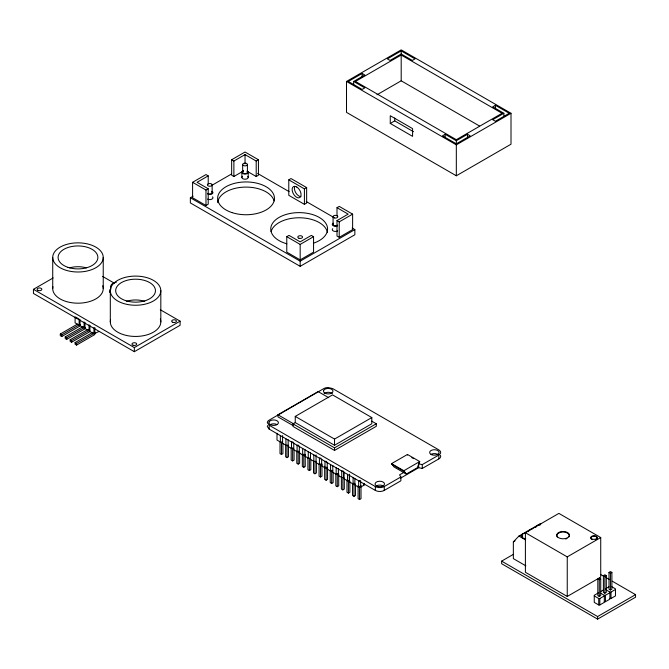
<?xml version="1.0" encoding="UTF-8"?>
<svg xmlns="http://www.w3.org/2000/svg" width="669" height="669" viewBox="0 0 669 669"><rect width="100%" height="100%" fill="white"/><g stroke="black" fill="none" stroke-linecap="round" stroke-linejoin="round"><path stroke-width="1" d="M391.566 463.634L394.041 466.97L406.317 474.062L417.255 467.748L419.731 461.551L407.454 454.46L391.566 463.634L403.842 470.725L419.731 461.551M403.842 470.725L406.317 474.062M407.413 455.079L407.454 454.46M405.33 473.485L405.414 473.033M349.536 474.229L349.536 480.676L347.529 480.802L343.732 478.611L343.958 471.929M355.097 483.879L353.09 484.013L349.31 481.831L349.536 480.676M354.871 478.603L354.871 485.042L358.668 487.233L360.675 487.107L364.028 485.167L364.245 484.013M80.564 324.549L79.594 326.221L61.74 336.532L60.294 335.696L60.294 334.023L77.253 324.231M85.507 327.4L84.537 329.073L66.683 339.384L65.228 338.547L65.228 336.875L83.081 326.564M95.383 333.103L94.413 334.776L76.559 345.087L75.104 344.251L75.104 342.578L92.966 332.267M525.842 565.84L513.349 558.623L513.349 541.865L518.927 536.07L540.803 523.442L539.406 524.889M346.509 81.451L401.191 49.874L511.007 113.278L511.007 144.203L456.325 175.78L346.509 112.375L346.509 81.451L456.325 144.847L511.007 113.278M353.65 81.451L364.814 75.003L362.13 73.456L348.298 81.451L362.13 89.437L364.814 87.89L353.65 81.451L353.65 85.573M401.191 50.911L387.359 58.897L390.035 60.444L401.191 53.997L412.355 60.444L415.031 58.897L401.191 50.911L401.191 80.807L479.564 126.048M208.21 175.863L197.054 182.303L208.21 188.75L208.21 204.212L205.977 205.5L192.588 197.765L192.588 182.303L205.977 174.576L208.21 175.863L208.21 184.109M243.324 171.055L233.882 176.507L231.65 175.219L231.65 159.749L245.038 152.022L258.435 159.749L258.435 175.219L256.202 176.507L247.614 171.548M231.65 159.749L233.882 161.045L245.038 154.598L256.202 161.045L258.435 159.749M352.153 228.037L354.854 229.601L354.854 234.752L300.172 266.329L190.356 202.924L190.356 197.765L193.04 196.218M211.872 185.346L231.591 173.957M160.276 309.714L180.095 321.153L180.095 325.276L134.335 351.693L33.45 293.448L33.45 289.317L53.186 277.928M192.588 182.303L205.977 190.038L208.21 188.75M376.973 94.789L401.191 80.807M288.791 179.852L291.023 178.564L306.645 187.588L306.645 203.05L304.412 204.338L288.791 195.323L288.791 179.852L304.412 188.875L306.645 187.588M390.261 123.456L412.581 136.342L412.581 128.615L390.261 115.729L390.261 123.456L394.718 120.88L413.467 131.709M60.294 334.023L61.74 334.86L79.594 324.549M65.228 336.875L66.683 337.711L84.537 327.4M89.47 331.924L71.616 342.235L70.17 341.399L70.17 339.727L88.024 329.416M70.17 339.727L71.616 340.563L89.47 330.252M75.104 342.578L76.559 343.414L94.413 333.103M89.922 325.31L89.922 331.49L93.969 333.831L98.903 331.49M445.169 134.285L442.485 135.832L456.325 143.818L470.165 135.832L467.489 134.285L456.325 140.724L445.169 134.285L445.169 137.379M503.866 113.278L492.71 119.718L495.386 121.265L509.226 113.278L495.386 105.292L492.71 106.831L503.866 113.278L503.866 116.373M286.775 236.684L289.008 235.396L300.172 241.844L311.328 235.396L313.56 236.684L313.56 252.146L300.172 259.881L286.775 252.146L286.775 236.684L300.172 244.419L313.56 236.684M337 207.691L339.233 206.403L352.622 214.13L352.622 229.601L339.233 237.328L337 236.04L337 220.578L348.164 214.13L337 207.691L337 215.936M337 220.578L339.233 221.865L352.622 214.13M33.45 289.317L134.335 347.571L180.095 321.153M190.356 197.765L300.172 261.169L354.854 229.601M293.055 425.576L277.953 416.854L277.953 414.797L318.135 391.599L328.696 397.695M295.255 422.591L295.255 416.402L332.526 394.886L371.813 417.565L371.813 423.753L334.533 445.27L295.255 422.591L293.022 423.878L293.022 426.454L334.533 450.421L376.279 426.329L376.279 423.753L371.763 421.144M280.018 441.465L280.018 453.615L281.465 454.452L282.92 453.615L282.92 443.488M285.646 444.718L285.646 456.868L287.001 457.646L288.448 456.81L288.448 445.671M291.174 447.912L291.174 460.063L292.629 460.899L294.076 460.063L294.076 449.936M295.255 416.402L334.533 439.081L371.813 417.565M296.785 451.149L296.785 463.299L298.182 464.102L299.628 463.266L299.628 452.127M293.022 423.878L334.533 447.845L376.279 423.753M302.338 454.351L302.338 466.502L303.785 467.338L305.24 466.502L305.24 454.351M307.916 457.571L307.916 469.722L309.371 470.558L310.817 469.722L310.817 459.603M313.502 460.799L313.502 472.95L314.948 473.786L316.404 472.95L316.404 462.823M319.08 464.018L319.08 476.169L320.526 477.005L321.981 476.169L321.981 464.018M324.657 466.226L324.657 479.389L326.112 480.225L327.559 479.389L327.559 468.25M330.235 470.458L330.235 482.608L331.69 483.444L333.137 482.608L333.137 472.49M335.821 473.685L335.821 485.836L337.268 486.672L338.723 485.836L338.723 473.685M341.399 476.905L341.399 489.056L342.846 489.892L344.301 489.056L344.301 478.929M346.968 480.125L346.968 492.267L348.424 493.112L349.87 492.267L349.87 481.136M352.546 483.344L352.546 495.495L354.001 496.331L355.448 495.495L355.448 484.356M403.641 472.515L399.535 474.881L400.873 476.947L400.873 480.81L384.257 490.41A6.314 3.646 0 0 1 375.326 490.41L269.189 429.13L267.341 426.554A6.314 3.646 0 0 1 267.558 425.609M358.107 485.535L358.107 498.706L359.562 499.542L361.009 498.706L361.009 485.535M400.405 478.243L418.685 467.698L422.256 468.467L438.831 458.901L438.831 455.037A6.314 3.646 0 0 0 438.831 449.877L332.694 388.605L328.228 387.535A6.314 3.646 0 0 0 323.763 388.605L269.189 420.107A6.314 3.646 0 0 0 267.341 422.691L269.189 425.267L375.326 486.539A6.314 3.646 0 0 0 384.257 486.539L400.873 476.947M418.685 467.698L418.685 463.826L422.256 464.604L438.831 455.037M525.399 532.716L558.883 513.391L600.729 537.55L600.729 577.113L567.245 596.447L525.399 572.279L525.399 532.716L567.245 556.884L600.729 537.55M513.349 541.865L515.097 540.861M612.227 581.177L635.55 594.641L635.55 597.216L597.601 619.126L501.625 563.708L501.625 561.132L513.374 554.35M603.405 575.633L604.86 574.796L606.306 575.633L606.306 592.383L604.86 593.219L603.405 592.383L603.405 575.633L604.86 576.469L606.306 575.633M608.991 572.413L610.437 571.569L611.892 572.413L611.892 589.163L610.437 589.999L608.991 589.163L608.991 572.413L610.437 573.249L611.892 572.413M599.282 579.689L600.729 578.852L600.729 595.602L599.282 596.447L597.827 595.602L597.827 578.852L599.282 579.689L599.282 596.447M598.722 592.709L594.256 595.285L594.256 602.368L598.722 604.952L599.834 604.952L604.299 602.368L604.299 595.285L600.729 593.219M600.729 591.547L603.405 589.999M605.42 588.837L608.991 586.78M594.256 595.928L598.722 598.504L599.834 598.504L604.299 595.928M604.299 595.285L605.42 595.285L609.885 592.709M605.42 589.481L609.885 592.065L610.998 592.065L615.463 589.481M604.299 601.724L605.42 601.724L609.885 599.148L609.885 592.065M609.885 598.504L610.998 598.504L615.463 595.928L615.463 588.837L611.892 586.78M501.625 561.132L597.601 616.55L635.55 594.641M360.675 480.66L358.668 480.785L358.668 487.233M75.104 316.755L75.104 322.943L80.046 325.276M80.046 319.606L80.046 325.786L84.98 328.128M84.98 322.458L84.98 328.638L89.922 330.979M277.008 433.269L277.008 440.085L280.353 442.017L282.586 442.017M292.997 442.017L291.508 442.017L291.508 448.464L293.741 448.464M282.586 435.578L282.586 443.304L285.931 445.236L288.163 445.236M298.583 445.236L297.095 445.236L297.095 451.684L299.327 451.684M299.327 446.156L299.327 452.972L302.672 454.903L304.905 454.903M304.905 449.384L304.905 456.191L308.25 458.123L310.483 458.123M320.903 458.123L319.414 458.123L319.414 464.57L321.647 464.57M310.483 452.604L310.483 459.411L313.836 461.351L316.061 461.351M326.48 461.351L324.992 461.351L324.992 467.79L327.225 467.79M327.225 462.271L327.225 469.078L330.57 471.009L332.802 471.009M343.214 471.009L341.725 471.009L341.725 477.449L343.958 477.449M332.802 465.49L332.802 472.297L336.156 474.237L338.389 474.237M540.703 524.764L540.502 524.747A4.733 2.735 0 0 0 535.769 527.481M525.717 538.612L524.697 538.537A4.733 2.735 0 0 1 521.343 536.605L521.184 535.894A4.733 2.735 0 0 1 524.697 533.26M257.64 173.472L289.15 191.66M306.251 201.536L333.254 217.124M102.625 276.422L114.34 283.188M411.803 457.613L413.551 458.625M600.57 574.445L604.157 576.511M605.947 577.548L609.534 579.622M599.282 578.016L600.729 578.852M518.927 536.07L525.625 539.933M391.608 464.211L403.884 471.294M277.953 414.797L293.8 423.945M75.915 317.223L78.34 318.62M291.508 448.464L288.163 446.524L288.163 439.717M297.095 451.684L293.741 449.752L293.741 442.937M319.414 464.57L316.061 462.639L316.061 454.903M324.992 467.79L321.647 465.858L321.647 459.043M341.725 477.449L338.389 475.525L338.389 468.71M597.191 538.068L597.082 537.592A3.153 1.823 0 0 0 594.448 536.262A3.153 1.823 0 0 0 591.304 537.157L590.986 537.592A3.153 1.823 0 0 0 590.878 538.068M109.883 291.676L110.092 292.587L109.883 290.639A8.446 4.875 0 0 1 110.168 289.376M610.998 592.065L610.998 598.504M610.437 573.249L610.437 589.999M605.42 595.285L605.42 601.724M604.86 576.469L604.86 593.219M599.834 598.504L599.834 604.952M598.722 598.504L598.722 604.952M597.601 616.55L597.601 619.126M567.245 556.884L567.245 596.447M522.573 533.962L522.573 538.085M495.386 105.292L495.386 108.378M467.489 134.285L467.489 138.408M456.325 140.724L456.325 143.818M456.325 144.847L456.325 175.78M422.256 464.604L422.256 468.467M394.718 117.978L394.718 120.88M384.257 486.539L384.257 490.41M375.326 486.539L375.326 490.41M364.028 483.327L364.028 485.167M362.13 73.456L362.13 77.579M360.675 481.58L360.675 487.107M359.562 486.38L359.562 499.542M354.001 483.169L354.001 496.331M353.09 477.566L353.09 484.013M349.31 475.391L349.31 481.831M348.424 480.961L348.424 493.112M347.529 474.354L347.529 480.802M343.732 472.163L343.732 478.611M342.846 477.741L342.846 489.892M339.233 221.865L339.233 237.328M337.268 473.51L337.268 486.672M336.156 467.79L336.156 474.237M334.533 439.081L334.533 445.27M334.533 447.845L334.533 450.421M333.07 216.714L333.07 224.441M331.69 470.282L331.69 483.444M330.57 464.57L330.57 471.009M326.112 467.062L326.112 480.225M320.526 463.843L320.526 477.005M314.948 461.635L314.948 473.786M313.836 454.903L313.836 461.351M309.371 458.416L309.371 470.558M308.25 451.684L308.25 458.123M304.412 188.875L304.412 204.338M303.785 454.176L303.785 467.338M302.672 448.464L302.672 454.903M300.172 244.419L300.172 259.881M300.172 261.169L300.172 266.329M298.182 450.939L298.182 464.102M292.629 447.737L292.629 460.899M287.001 445.495L287.001 457.646M285.931 438.797L285.931 445.236M281.465 442.301L281.465 454.452M280.353 435.578L280.353 442.017M269.189 425.267L269.189 429.13M256.202 161.045L256.202 176.507M248.199 172.251L248.199 177.41M247.405 164.524A2.367 1.363 0 0 1 243.859 165.703A2.367 1.363 0 0 1 243.859 163.336A2.367 1.363 0 0 1 247.405 164.524L247.405 172.251M245.038 154.598L245.038 163.88M242.671 164.524L242.671 172.251M241.885 172.251L241.885 177.41M233.882 161.045L233.882 176.507M212.14 184.878A2.367 1.363 0 0 1 208.586 186.066A2.367 1.363 0 0 1 208.586 183.699A2.367 1.363 0 0 1 212.14 184.878L212.14 192.613M205.977 190.038L205.977 205.5M160.819 290.672A25.255 14.576 0 0 1 122.937 303.3A25.255 14.576 0 0 1 122.937 278.045A25.255 14.576 0 0 1 160.819 290.672L160.819 321.856M134.335 347.571L134.335 351.693M110.837 289.284L110.678 286.516A7.652 4.415 0 0 1 116.347 282.251M110.31 290.672L110.31 321.856M103.235 257.423A25.255 14.576 0 0 1 65.353 270.05A25.255 14.576 0 0 1 65.353 244.804A25.255 14.576 0 0 1 103.235 257.423L103.235 288.615M94.856 327.643L94.856 333.831M93.969 327.643L93.969 333.831M89.027 324.791L89.027 330.979M84.093 321.94L84.093 328.128M79.151 319.088L79.151 325.276M76.559 343.414L76.559 345.087M71.616 340.563L71.616 342.235M66.683 337.711L66.683 339.384M61.74 334.86L61.74 336.532M52.726 257.423L52.726 288.615M102.742 285.763A25.255 14.576 0 0 1 78.808 303.182A25.255 14.576 0 0 1 52.943 286.708M160.334 319.013A25.255 14.576 0 0 1 136.392 336.432A25.255 14.576 0 0 1 110.527 319.958M69.66 267.859A18.306 10.57 0 0 1 86.293 267.859M126.416 301.368A18.306 10.57 0 0 1 144.721 301.368M286.834 243.792A28.407 16.399 0 0 1 276.523 219.114A28.407 16.399 0 0 1 320.468 218.169A28.407 16.399 0 0 1 313.368 243.223M337.669 230.889A3.153 1.823 0 0 1 333.513 231.048A3.153 1.823 0 0 1 332.702 228.689M247.773 176.499A3.153 1.823 0 0 1 245.038 179.233A3.153 1.823 0 0 1 242.303 176.499M212.508 196.853A3.153 1.823 0 0 1 211.697 199.211A3.153 1.823 0 0 1 207.541 199.061M337.485 225.127A2.367 1.363 0 0 1 334.257 225.629A2.367 1.363 0 0 1 333.388 223.764M337.669 225.729A3.153 1.823 0 0 1 333.204 225.729A3.153 1.823 0 0 1 333.204 223.153M247.271 170.963A3.153 1.823 0 0 1 247.07 173.647A3.153 1.823 0 0 1 242.454 173.296A3.153 1.823 0 0 1 243.457 170.67M247.087 171.565A2.367 1.363 0 0 1 246.401 173.371A2.367 1.363 0 0 1 243.223 173.129A2.367 1.363 0 0 1 243.365 171.289M211.822 191.928A2.367 1.363 0 0 1 210.961 193.801A2.367 1.363 0 0 1 207.725 193.299M212.006 191.326A3.153 1.823 0 0 1 212.006 193.901A3.153 1.823 0 0 1 207.541 193.901M271.104 231.608A28.407 16.399 0 0 1 299.913 217.776A28.407 16.399 0 0 1 327.425 232.461M217.676 202.648A28.407 16.399 0 0 1 244.553 187.119A28.407 16.399 0 0 1 274.106 200.934M300.941 196.569A6.314 3.646 60 0 1 299.854 196.418L298.692 195.883A6.314 3.646 60 0 1 294.561 186.852M270.309 424.623A4.733 2.735 0 0 1 272.434 423.912L273.654 423.82A4.733 2.735 0 0 1 277.008 424.623M324.131 393.681A4.733 2.735 0 0 1 327.007 392.402L328.228 392.31A4.733 2.735 0 0 1 332.326 393.681M431.012 454.385A4.733 2.735 0 0 1 437.71 454.385M376.438 485.895A4.733 2.735 0 0 1 383.136 485.895M440.461 455.38A6.314 3.646 0 0 1 438.831 458.901M528.477 531.688A4.733 2.735 0 0 1 531.989 529.045M568.943 536.973A6.314 3.646 0 0 0 563.758 532.031L562.111 532.047A6.314 3.646 0 0 0 557.285 537.115M567.011 538.495A6.314 3.646 0 0 1 565.598 538.988M597.082 538.537A3.153 1.823 0 0 1 596.765 538.98M596.263 539.356A3.153 1.823 0 0 1 595.611 539.64M592.458 539.64A3.153 1.823 0 0 1 591.806 539.356M591.304 538.98A3.153 1.823 0 0 1 590.986 538.537M269.08 421.98L268.921 422.691A4.733 2.735 0 0 0 273.654 425.425A4.733 2.735 0 0 0 278.388 422.691A4.733 2.735 0 0 0 273.654 419.956L272.434 420.048A4.733 2.735 0 0 0 269.08 421.98M323.654 390.47L323.495 391.181A4.733 2.735 0 0 0 328.228 393.916A4.733 2.735 0 0 0 332.961 391.181A4.733 2.735 0 0 0 328.228 388.446L327.007 388.538A4.733 2.735 0 0 0 323.654 390.47M591.304 536.638L590.986 537.082A3.153 1.823 0 0 0 593.62 539.356A3.153 1.823 0 0 0 597.191 537.55L597.082 537.082A3.153 1.823 0 0 0 594.448 535.744A3.153 1.823 0 0 0 591.304 536.638M401.191 55.034L355.44 81.451L456.325 139.696L502.084 113.278L401.191 55.034M563.758 531.512L562.111 531.529A6.314 3.646 0 0 0 556.75 535.208A6.314 3.646 0 0 0 562.37 538.754L564.017 538.737A6.314 3.646 0 0 0 569.378 535.058A6.314 3.646 0 0 0 563.758 531.512M296.743 187.027L295.581 186.492A6.314 3.646 60 0 0 292.161 190.046A6.314 3.646 60 0 0 296.459 197.171L297.621 197.706A6.314 3.646 60 0 0 301.042 194.152A6.314 3.646 60 0 0 296.743 187.027M172.677 322.257A2.367 1.363 0 0 0 176.424 321.296A2.367 1.363 0 0 0 173.104 319.899A2.367 1.363 0 0 0 172.677 322.257M133.156 345.271A2.367 1.363 0 0 0 136.71 344.092A2.367 1.363 0 0 0 133.156 342.904A2.367 1.363 0 0 0 133.156 345.271M37.899 290.338A2.367 1.363 0 0 0 41.796 289.602A2.367 1.363 0 0 0 38.743 288.021A2.367 1.363 0 0 0 37.899 290.338M68.037 267.366A19.886 11.482 0 0 0 97.866 257.423A19.886 11.482 0 0 0 68.037 247.48A19.886 11.482 0 0 0 68.037 267.366M125.621 300.615A19.886 11.482 0 0 0 155.451 290.672A19.886 11.482 0 0 0 125.621 280.729A19.886 11.482 0 0 0 125.621 300.615M334.257 217.893A2.367 1.363 0 0 0 337.803 216.714A2.367 1.363 0 0 0 334.257 215.527A2.367 1.363 0 0 0 334.257 217.893M298.984 238.256A2.367 1.363 0 0 0 302.539 237.069A2.367 1.363 0 0 0 298.984 235.889A2.367 1.363 0 0 0 298.984 238.256M231.842 212.55A28.407 16.399 0 0 0 274.457 198.35A28.407 16.399 0 0 0 231.842 184.142A28.407 16.399 0 0 0 231.842 212.55M431.998 454.82A4.733 2.735 0 0 0 439.098 452.453A4.733 2.735 0 0 0 431.998 450.086A4.733 2.735 0 0 0 431.998 454.82M377.425 486.33A4.733 2.735 0 0 0 384.524 483.963A4.733 2.735 0 0 0 377.425 481.596A4.733 2.735 0 0 0 377.425 486.33"/></g></svg>
